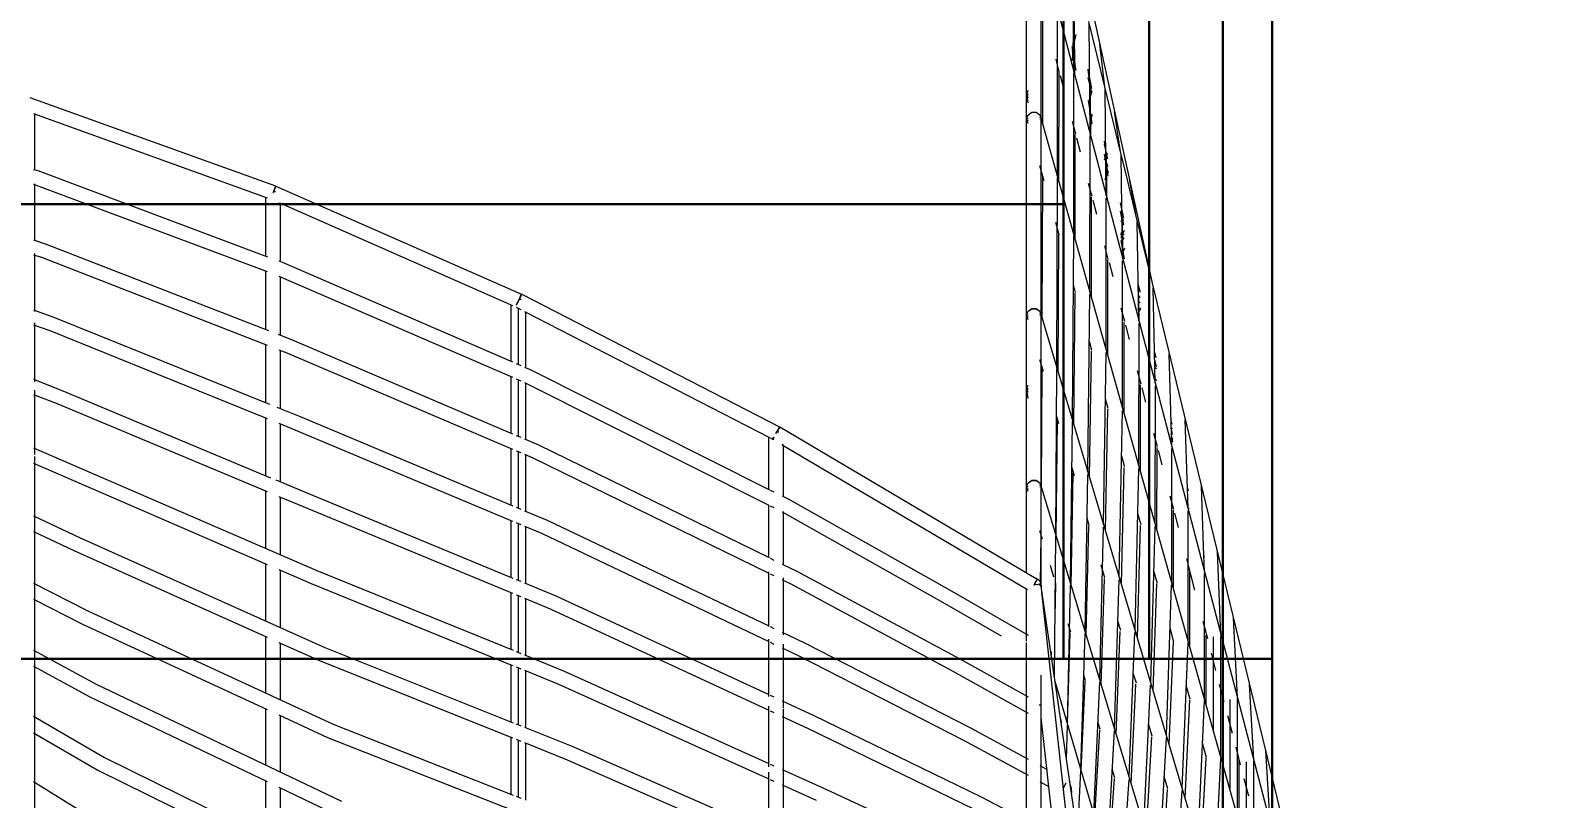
# Model space of a CAD drawing. Header units: millimetres. Extents: x 886808 to 1650903, y -1008069 to 230892.
# Drawn here: x 1046493 to 1049615, y -400067 to -398503 of the extents above; entities that cross this region are included whole.
import ezdxf

# ---------------------------------------------------------------- set-up
doc = ezdxf.new("R2010")
doc.units = ezdxf.units.MM
doc.linetypes.add('CENTER', pattern=[2, 1.25, -0.25, 0.25, -0.25])
doc.layers.get('0').update_dxf_attribs({"lineweight": 0})
for name, color, linetype, lineweight in [('8l NET TO', 8, 'Continuous', 9), ('A-Wall', 113, 'Continuous', 30), ('A_Dim', 8, 'Continuous', 5)]:
    doc.layers.add(name, color=color, linetype=linetype, lineweight=lineweight)
doc.styles.add('TIÊU ĐỀ', font='arial.ttf', dxfattribs={"height": 230})
doc.dimstyles.new('1-100', dxfattribs={"dimtxt": 230, "dimasz": 150, "dimexe": 150, "dimexo": 300, "dimgap": 90, "dimtad": 1, "dimdec": 0, "dimrnd": 5, "dimzin": 0, "dimtxsty": 'TIÊU ĐỀ', "dimblk": 'ARCHTICK', "dimcen": 100, "dimdle": 120, "dimclrd": 256, "dimclre": 256, "dimclrt": 2, "dimadec": 0, "dimazin": 0, "dimtfac": 1, "dimtdec": 0, "dimtix": 1, "dimtmove": 1, "dimatfit": 3, "dimldrblk": 'OPEN30', "dimfxl": 900, "dimtolj": 1, "dimtzin": 0, "dimlwd": 13, "dimlwe": 13, "dimarcsym": 1})

# ---------------------------------------------------------------- blocks, each defined once
blk = doc.blocks.new('A$C41046D4A')
at = {"transparency": 33554636}
for p, q in [((7850, 6549.8), (7850, 6849.8)), ((7878.8, 6853.3), (8346.3, 5066)), ((8105.6, 6168), (7957.6, 6843.6)), ((7946.1, 6596.2), (7944.8, 6829.1)), ((7880, 6499.8), (7880, 6736.1)), ((7883, 6488.6), (7883, 6722.3)), ((7913, 6382.1), (7913, 6720.5)), ((7947.5, 6722.2), (7943.1, 6618.1)), ((7948.2, 6588), (7947.3, 6695.6)), ((8009.4, 6564.8), (7977.1, 6697.9)), ((7979.2, 6469.6), (7977.3, 6694.4)), ((7950.5, 6671.2), (7943.3, 6641.9)), ((8009.4, 6564.7), (7999.5, 6651.5)), ((7916.7, 6595.6), (7910.1, 6620.9)), ((7951.1, 6598.8), (7943, 6647.1)), ((7943.3, 6641.9), (7943, 6637.4)), ((7916, 6371.2), (7916.1, 6594.8)), ((7916.1, 6594.8), (7916.1, 6594.9)), ((7946, 6264.8), (7946.1, 6593)), ((7975.3, 6600.4), (7975.3, 6600.5)), ((7982.9, 6561.3), (7975.3, 6600.4)), ((7979.9, 6560.9), (7975.4, 6600.4)), ((7850, 6549.8), (7852.9, 6558)), ((7850, 6549.8), (7852.9, 6557.3)), ((7926.5, 6558.5), (7919, 6587.1)), ((7983, 6552.8), (7975.5, 6583.7)), ((7981, 6462.7), (7979.9, 6560.9)), ((8041.6, 6432.2), (8009.4, 6564.7)), ((8012.4, 6342.7), (8009.9, 6559.7)), ((5819.8, 6543.2), (6319.8, 6363.2)), ((7852.9, 6549.8), (7850, 6549.8)), ((7850, 6499.8), (7850, 6549.8)), ((7852.9, 6542.2), (7850, 6549.8)), ((7852.9, 6541.6), (7850, 6549.8)), ((7852.9, 6548.2), (7850.9, 6547.9)), ((7851, 6547), (7850.9, 6547.9)), ((7852.9, 6532.4), (7851, 6547)), ((7982.9, 6556.1), (7975.9, 6533)), ((7983.7, 6490.4), (7975.9, 6537.1)), ((5827.1, 6510.2), (6302.9, 6339)), ((5830, 6395.8), (5830, 6509.2)), ((7850, 6499.8), (7852.9, 6508.1)), ((7850, 6499.8), (7852.9, 6508)), ((7850, 6099.8), (7850, 6499.8)), ((7851.3, 6495.9), (7850, 6499.8)), ((7852.9, 6499.8), (7850, 6499.8)), ((7852.9, 6496.4), (7851.3, 6495.9)), ((7852.9, 6490.2), (7851.3, 6495.9)), ((7851.3, 6495.9), (7851.3, 6495.9)), ((7852.9, 6508.1), (7860.4, 6513.2)), ((7852.9, 6508), (7860.4, 6513)), ((7855.8, 6509.9), (7855.8, 6510.1)), ((7860.4, 6513.2), (7869.6, 6513.2)), ((7860.4, 6513), (7869.6, 6513)), ((7869.6, 6513.2), (7877.1, 6508.1)), ((7869.6, 6513), (7877.1, 6508)), ((7877.1, 6508.1), (7878.7, 6503.6)), ((7877.1, 6508), (7878.7, 6503.6)), ((7877.1, 6503.2), (7878.7, 6503.6)), ((7877.1, 6499.8), (7877.5, 6499.8)), ((8417, 4592.6), (7878.7, 6503.6)), ((7879.1, 6502.4), (7880, 6499.8)), ((7880, 6499.8), (7879.8, 6499.8)), ((7880, 6499.8), (7879.9, 6499.5)), ((7880, 6499.1), (7880, 6499.8)), ((7880, 6393.9), (7880, 6497.7)), ((7950, 6468.5), (7943.2, 6494.4)), ((7981.6, 6502.5), (7979.2, 6469.5)), ((7983.5, 6508.5), (7981.6, 6502.5)), ((8041.6, 6432.2), (8029.4, 6514.6)), ((7949.2, 6467.4), (7949.2, 6467.5)), ((7949.2, 6253.7), (7949.2, 6467.4)), ((7979.1, 6147.3), (7979.2, 6465.5)), ((7959.6, 6431.7), (7952.1, 6460.4)), ((8012.5, 6426.2), (8008.4, 6454.1)), ((8015.6, 6418.2), (8008.4, 6447.8)), ((8052, 6389.4), (8041.6, 6432.2)), ((7885.8, 6373.4), (7877.1, 6404.1)), ((8016.1, 6382.8), (8008.7, 6427.5)), ((8016.1, 6388.7), (8008.7, 6427.1)), ((8008.8, 6416.1), (8012.6, 6426.6)), ((8013.8, 6337.3), (8012.5, 6426.2)), ((8012.5, 6408.9), (8015.8, 6406.5)), ((8015.9, 6402.2), (8012.5, 6408.9)), ((8015.5, 6428.7), (8012.6, 6426.6)), ((8045.6, 6215.7), (8042.5, 6425)), ((5827.1, 6396.6), (5836.1, 6394.1)), ((5836.1, 6394.1), (6303.7, 6218.9)), ((7880, 6099.8), (7880, 6393.9)), ((7882, 6092.8), (7883, 6381.4)), ((7883, 6381.4), (7883, 6381.4)), ((7911.6, 5993.3), (7913, 6379.2)), ((8016, 6393.6), (8009.3, 6374.9)), ((8073.3, 6301.5), (8052, 6389.4)), ((8073.3, 6301.5), (8059.4, 6377.6)), ((5827.1, 6366.9), (5827.3, 6366.8)), ((5827.3, 6366.8), (6302.9, 6188.6)), ((5830, 6365.8), (5830, 6367)), ((5830, 6252), (5830, 6365.8)), ((6300, 6220.3), (6300, 6340)), ((6315, 6349.8), (6314.5, 6348.6)), ((6315, 6349.8), (6314.6, 6348.6)), ((6319.8, 6363.2), (6315, 6349.8)), ((6320.7, 6362.8), (6315, 6349.8)), ((6317, 6351.9), (6319.6, 6351.9)), ((6319.6, 6351.9), (6320.2, 6351.8)), ((6319.8, 6363.2), (6320.3, 6363)), ((6320.3, 6363), (6320.7, 6362.8)), ((6320.7, 6362.8), (6821.1, 6142.7)), ((7983.3, 6341.3), (7976.3, 6367.8)), ((7982.3, 6135.8), (7982.4, 6340)), ((7982.4, 6340), (7982.4, 6340)), ((6327.1, 6328.8), (6330, 6327.6)), ((6330, 6209), (6330, 6327.6)), ((6330, 6327.6), (6802.9, 6119.5)), ((7992.8, 6304.8), (7985.3, 6333.5)), ((8012.3, 6029.5), (8012.4, 6338)), ((8016.9, 6329.3), (8016.7, 6326.3)), ((8048.1, 6297.5), (8041.2, 6328.8)), ((8045.1, 6291.5), (8041.5, 6311.5)), ((8041.5, 6311.5), (8041.5, 6311.5)), ((8044.4, 6299.7), (8041.5, 6311.5)), ((7916.7, 6263.7), (7909.8, 6288.3)), ((8046.7, 6293.4), (8041.8, 6289.8)), ((8048.3, 6283.3), (8044.4, 6299.7)), ((8046.6, 6211.9), (8045.1, 6291.5)), ((8048.1, 6293.4), (8046.7, 6293.4)), ((8102.3, 6181.7), (8073.3, 6301.5)), ((8078.9, 6088.5), (8075.1, 6290.3)), ((5827.1, 6252.9), (5853.1, 6244.7)), ((5853.1, 6244.7), (6306, 6068.4)), ((7914, 5985.2), (7916, 6263)), ((7916, 6263), (7916, 6263.1)), ((7943.3, 5887), (7946, 6260.7)), ((8042.1, 6268.1), (8046.7, 6264.8)), ((8048.9, 6254.3), (8042.2, 6265.4)), ((8048.5, 6272.3), (8042.3, 6257.2)), ((8049.6, 6214.2), (8042.4, 6251.9)), ((8046.7, 6264.8), (8048.7, 6264.8)), ((5827.1, 6222.8), (5843.6, 6217.6)), ((5830, 6221.9), (5830, 6225.2)), ((5830, 6109.5), (5830, 6221.9)), ((5843.6, 6217.6), (6302.9, 6038.8)), ((8016.5, 6214.1), (8009.5, 6240.8)), ((8045.4, 6226.8), (8043.8, 6222.7)), ((8049.2, 6235.9), (8045.4, 6226.8)), ((8102.3, 6181.6), (8089.5, 6240.7)), ((6300, 6070.7), (6300, 6189.7)), ((6300, 6189.7), (6300, 6189.7)), ((6327.1, 6210.1), (6337, 6206.4)), ((6337, 6206.4), (6802.9, 6004.5)), ((8015.6, 6017.8), (8015.7, 6212.5)), ((8015.7, 6212.5), (8015.7, 6212.6)), ((8026.1, 6177.7), (8018.6, 6206.4)), ((8045.5, 5911.5), (8045.7, 6210.6)), ((6327.1, 6179.5), (6802.9, 5973.4)), ((6330, 6059), (6330, 6178.3)), ((7949.9, 6145.7), (7945.3, 6162.1)), ((8081.1, 6148.2), (8077.5, 6163)), ((8077.8, 6156.8), (8077.6, 6157.6)), ((8079.4, 6086.6), (8077.8, 6156.8)), ((8081.1, 6146.6), (8077.9, 6161.5)), ((8105.6, 6168), (8102.3, 6181.6)), ((8105.7, 6167.9), (8105.6, 6168)), ((8336.6, 5215.6), (8105.7, 6167.9)), ((8112.2, 5961.1), (8107.8, 6155.6)), ((6800, 6005.8), (6800, 6120.8)), ((6815, 6129.8), (6810.4, 6119.2)), ((6811, 6121.9), (6810.4, 6120.8)), ((6815, 6129.8), (6811, 6121.9)), ((6820.7, 6142.8), (6815, 6129.8)), ((6821.5, 6142.5), (6815, 6129.8)), ((6816.7, 6132.1), (6819.6, 6132.1)), ((6819.6, 6132.1), (6820.4, 6132)), ((6821.1, 6142.7), (6821.5, 6142.5)), ((6821.5, 6142.5), (7346.5, 5872.5)), ((7946.2, 5877.4), (7949.1, 6144.7)), ((7949.1, 6144.7), (7949.1, 6144.8)), ((7975.1, 5780.3), (7979.1, 6142.3)), ((8078, 6140.4), (8077.9, 6140.2)), ((8081.4, 6135.8), (8078, 6140.4)), ((8078.2, 6126.1), (8081.1, 6126.1)), ((5827.1, 6110.5), (5870.1, 6095.3)), ((5830, 6107.2), (5830, 6109.5)), ((5870.1, 6095.3), (6308.1, 5918.3)), ((6810.4, 6116.1), (6819.6, 6111.3)), ((6815, 5999.3), (6815, 6113.7)), ((6815, 5999.3), (6815, 6113.7)), ((6827.1, 6107.5), (7326, 5850.9)), ((6830, 5992.8), (6830, 6106)), ((7850, 6099.8), (7852.9, 6108.1)), ((7850, 6099.8), (7852.9, 6108)), ((7852.9, 6099.8), (7850, 6099.8)), ((7851.4, 6095.7), (7850, 6099.8)), ((7850, 5949.8), (7850, 6099.8)), ((7852.9, 6090.5), (7851.3, 6095.7)), ((7851.4, 6095.7), (7851.3, 6095.7)), ((7852.9, 6096.2), (7851.4, 6095.7)), ((7852.9, 6108.1), (7860.4, 6113.2)), ((7852.9, 6108), (7860.4, 6113)), ((7860.4, 6113.2), (7869.6, 6113.2)), ((7860.4, 6113), (7869.6, 6113)), ((7869.6, 6113.2), (7877.1, 6108.1)), ((7869.6, 6113), (7877.1, 6108)), ((7877.1, 6108.1), (7877.1, 6108)), ((7877.1, 6108), (7878.6, 6103.8)), ((7877.1, 6103.4), (7878.7, 6103.8)), ((7877.1, 6099.8), (7877.4, 6099.8)), ((8336.6, 4567.8), (7878.7, 6103.8)), ((7879.2, 6102), (7880, 6099.8)), ((7880, 6099.8), (7879.9, 6099.8)), ((7880, 6099.8), (7879.9, 6099.6)), ((7880, 6099.4), (7880, 6099.8)), ((7880, 5999.5), (7880, 6098)), ((8049.9, 6086.7), (8042.8, 6113.7)), ((8082, 6109.5), (8078.4, 6114.4)), ((8081.9, 6113.9), (8078.5, 6106.8)), ((5827.1, 6080), (5860, 6068.3)), ((5830, 6078.9), (5830, 6084.4)), ((5830, 5968.3), (5830, 6078.9)), ((5860, 6068.3), (6302.9, 5889.4)), ((6325.2, 6060.9), (6353.8, 6049.7)), ((8048.9, 5899.6), (8049, 6085.1)), ((8049, 6085.1), (8049, 6085.2)), ((8059.4, 6050.3), (8051.9, 6079.1)), ((8078.8, 5793.3), (8079, 6083.2)), ((6300, 5921.6), (6300, 6039.9)), ((6300, 6039.9), (6300, 6039.9)), ((6327.1, 6029.3), (6343, 6023.1)), ((6330, 6028.2), (6330, 6028.3)), ((6330, 5909.5), (6330, 6028.2)), ((6353.8, 6049.7), (6802.9, 5858.2)), ((7983.2, 6027.7), (7978, 6045.9)), ((7978.4, 5769.3), (7982.3, 6026.4)), ((7982.3, 6026.4), (7982.3, 6026.5)), ((8113.9, 6013), (8110.7, 6025.9)), ((6343, 6023.1), (6802.9, 5826.9)), ((6810.4, 6001.3), (6819.6, 5997.3)), ((7884.4, 5984.8), (7877.1, 6009.1)), ((7880, 5749.8), (7880, 5999.5)), ((8007, 5673.5), (8012.3, 6024)), ((8114.4, 5994.8), (8111.1, 6009.8)), ((8145.6, 5833.5), (8140.5, 6021)), ((5827.1, 5969.4), (5887.1, 5945.9)), ((5830, 5963.8), (5830, 5968.3)), ((6800, 5859.4), (6800, 5974.7)), ((6810.4, 5970.1), (6819.6, 5966.1)), ((6815, 5853), (6815, 5968.2)), ((6815, 5853), (6815, 5968.2)), ((6827.1, 5994), (6838.6, 5989.1)), ((6838.6, 5989.1), (7326.6, 5744.3)), ((7880.2, 5748.8), (7881.6, 5992.4)), ((7881.6, 5992.4), (7881.6, 5992.4)), ((7909.6, 5651.7), (7911.6, 5990.4)), ((8083.2, 5959.3), (8076.1, 5986.4)), ((8114.5, 5990.4), (8111.5, 5993.9)), ((8115.1, 5966.8), (8112, 5970.4)), ((5827.1, 5938.4), (5876.3, 5919.1)), ((5830, 5937.3), (5830, 5946.8)), ((5830, 5828.3), (5830, 5937.3)), ((5887.1, 5945.9), (6310.1, 5768.7)), ((6827.1, 5962.8), (7325, 5713.1)), ((6830, 5846.6), (6830, 5961.5)), ((7850, 5949.8), (7852.9, 5957.3)), ((7850, 5949.8), (7852.9, 5957)), ((7852.9, 5949.8), (7850, 5949.8)), ((7850, 5749.8), (7850, 5949.8)), ((7850.9, 5947.5), (7850, 5949.8)), ((7852.9, 5948.4), (7850.8, 5948.2)), ((7852.9, 5930.3), (7850.8, 5948.2)), ((7852.9, 5942.5), (7850.9, 5947.3)), ((7852.9, 5942.2), (7850.9, 5947.3)), ((8082.2, 5781.3), (8082.3, 5957.7)), ((8082.3, 5957.7), (8082.3, 5957.8)), ((8092.7, 5922.8), (8085.2, 5951.6)), ((8112.2, 5674.9), (8112.3, 5955.8)), ((5876.3, 5919.1), (6302.9, 5740.5)), ((6322.7, 5912.4), (6370.5, 5893.1)), ((8010.7, 5660.9), (8015.5, 5908)), ((8016.4, 5909.5), (8010.8, 5929.4)), ((8015.5, 5908), (8015.5, 5908.1)), ((8038.9, 5566.4), (8045.5, 5905.6)), ((6300, 5773), (6300, 5890.6)), ((6327.1, 5879.6), (6359.6, 5866.5)), ((6330, 5878.4), (6330, 5878.5)), ((6330, 5760.4), (6330, 5878.4)), ((6370.5, 5893.1), (6803.2, 5711.4)), ((7346.5, 5872.5), (7340, 5859.8)), ((7347.3, 5872.1), (7341.4, 5862.2)), ((7346.5, 5872.5), (7346.9, 5872.3)), ((7346.9, 5872.3), (7347.3, 5872.1)), ((7347.3, 5872.1), (7869.6, 5563.7)), ((7910.5, 5648.9), (7913.3, 5885)), ((7916, 5878.7), (7911.1, 5895.4)), ((7913.3, 5885), (7913.3, 5885.1)), ((7939.4, 5553.7), (7943.3, 5883)), ((8146.7, 5877.5), (8144.1, 5888.4)), ((8147.4, 5856.9), (8144.5, 5871.7)), ((8144.7, 5870.7), (8144.6, 5870.9)), ((8147, 5868.4), (8144.7, 5870.7)), ((8179, 5705.8), (8173.3, 5886.3)), ((6359.6, 5866.5), (6802.9, 5680.3)), ((6810.4, 5855), (6819.6, 5851)), ((6827.1, 5847.8), (6856, 5835.5)), ((7325, 5745.1), (7325, 5851.4)), ((7325, 5851.4), (7326, 5851)), ((7327.9, 5850), (7332.7, 5847.5)), ((7327.9, 5850), (7332.7, 5847.5)), ((7332.7, 5847.5), (7335.4, 5851.9)), ((7332.7, 5847.5), (7333.1, 5847.3)), ((7333.1, 5847.3), (7333.5, 5847.1)), ((7335.4, 5850.8), (7333.5, 5847.1)), ((7335.4, 5846), (7333.5, 5847.1)), ((7333.5, 5847.1), (7335.4, 5845.9)), ((7339.4, 5858.8), (7340, 5859.8)), ((7340, 5859.8), (7339.5, 5858.8)), ((7340, 5859.8), (7341.4, 5862.2)), ((7341.4, 5862.2), (7341.6, 5862.2)), ((7341.6, 5862.2), (7344.6, 5862.2)), ((7344.6, 5862.2), (7345.5, 5862.1)), ((8116.5, 5831.8), (8109.4, 5858.9)), ((8147.9, 5842), (8145, 5855.1)), ((8147.7, 5847), (8145.1, 5849.5)), ((5827.1, 5829.6), (5904, 5796.4)), ((5830, 5816.2), (5830, 5828.3)), ((5830, 5796.8), (5830, 5812.1)), ((6800, 5712.7), (6800, 5828.4)), ((6810.4, 5823.7), (6819.6, 5819.8)), ((6815, 5706.4), (6815, 5822)), ((6815, 5706.4), (6815, 5822)), ((6827.1, 5816.6), (6844, 5809.4)), ((6830, 5700.1), (6830, 5815.6)), ((6844, 5809.4), (7325, 5574.2)), ((6856, 5835.5), (7325.5, 5605.9)), ((7355, 5834.3), (7352.1, 5836.1)), ((7352.1, 5836), (7851.8, 5541)), ((7355, 5730), (7355, 5834.3)), ((8049.5, 5792), (8043.7, 5812.8)), ((8115.6, 5662.8), (8115.7, 5830.2)), ((8115.7, 5830.2), (8115.7, 5830.3)), ((8126.1, 5795.2), (8118.6, 5823.9)), ((8145.6, 5556.4), (8145.7, 5828.4)), ((8148.4, 5825.5), (8147.4, 5826.5)), ((5827.1, 5798.1), (5892.7, 5769.8)), ((5830, 3186.7), (5830, 5796.8)), ((5904, 5796.4), (6404, 5579.8)), ((7940.9, 5548.7), (7945.1, 5777.7)), ((7947.7, 5772.4), (7942.2, 5790.9)), ((7945.1, 5777.7), (7945.1, 5777.8)), ((8043.1, 5552.3), (8048.8, 5789.7)), ((8048.8, 5789.7), (8048.8, 5789.8)), ((8049.7, 5791.3), (8049.5, 5792)), ((8070.9, 5459.2), (8078.8, 5787.4)), ((5892.7, 5769.8), (6302.9, 5592.1)), ((6320.4, 5764.5), (6387.3, 5736.5)), ((7850, 5749.8), (7852.9, 5758.1)), ((7850, 5575.2), (7850, 5749.8)), ((7851.4, 5745.6), (7850, 5749.8)), ((7852.9, 5749.8), (7850, 5749.8)), ((7852.9, 5740.6), (7851.3, 5745.6)), ((7851.4, 5745.6), (7851.3, 5745.6)), ((7852.9, 5746.1), (7851.4, 5745.6)), ((7852.9, 5758.2), (7860.4, 5763.4)), ((7852.9, 5758.1), (7860.4, 5763.2)), ((7852.9, 5758.1), (7852.9, 5758.2)), ((7860.4, 5763.4), (7869.6, 5763.4)), ((7860.4, 5763.2), (7869.6, 5763.2)), ((7869.6, 5763.4), (7877.1, 5758.2)), ((7869.6, 5763.2), (7877.1, 5758.1)), ((7877.1, 5758.2), (7877.1, 5758.1)), ((7877.1, 5758.1), (7878.6, 5753.9)), ((7877.1, 5753.5), (7878.7, 5753.9)), ((7877.1, 5749.8), (7877.4, 5749.8)), ((8387.5, 4075.9), (7878.7, 5753.9)), ((7879.2, 5752), (7880, 5749.8)), ((7880, 5749.8), (7879.9, 5749.8)), ((7880, 5749.5), (7880, 5749.8)), ((7880, 5749.8), (7880, 5749.6)), ((7880, 5651.1), (7880, 5748.2)), ((7969.2, 5455.4), (7975.1, 5775.5)), ((8179.6, 5741.8), (8177.6, 5750.4)), ((8177.7, 5747.5), (8178.8, 5744)), ((8178.8, 5744), (8177.7, 5747.2)), ((8211.2, 5610.3), (8206, 5751.7)), ((6300, 5624.9), (6300, 5741.7)), ((6327.1, 5730.3), (6376.3, 5709.8)), ((6330, 5611.9), (6330, 5729.2)), ((6387.3, 5736.5), (6803.5, 5564.4)), ((7327.9, 5743.6), (7335.4, 5739.9)), ((7352.1, 5731.5), (7364.3, 5725.4)), ((7364.3, 5725.4), (7692.8, 5540.2)), ((8149.9, 5704.2), (8142.8, 5731.3)), ((8178.9, 5725.9), (8178.3, 5726.4)), ((5827.1, 5691), (5921, 5647)), ((6376.3, 5709.8), (6802.9, 5533.4)), ((6810.4, 5708.4), (6819.6, 5704.5)), ((6827.1, 5701.3), (6873.4, 5681.9)), ((7325, 5606.2), (7325, 5713.3)), ((7327.9, 5711.6), (7335.4, 5707.9)), ((7352.1, 5699.4), (7678.4, 5515.5)), ((7355, 5697.8), (7355, 5700.2)), ((7355, 5591.5), (7355, 5697.8)), ((7977.7, 5671.7), (7973.4, 5686.2)), ((8083.1, 5673), (8076.6, 5696.1)), ((8149, 5544.1), (8149.1, 5702.8)), ((8149.1, 5702.8), (8149.1, 5702.9)), ((8159.5, 5667.4), (8152, 5696.2)), ((8181, 5705), (8179, 5706.7)), ((8179, 5437.8), (8179.1, 5701.1)), ((5827.1, 5659), (5909.1, 5620.6)), ((6800, 5681.5), (6800, 5681.6)), ((6800, 5565.9), (6800, 5681.5)), ((6810.4, 5677.2), (6819.6, 5673.3)), ((6815, 5675.2), (6815, 5675.4)), ((6815, 5559.7), (6815, 5675.4)), ((6815, 5559.7), (6815, 5675.2)), ((6815, 5559.7), (6815, 5675.2)), ((6827.1, 5670.1), (6861.6, 5655.7)), ((6830, 5668.9), (6830, 5669.1)), ((6830, 5553.5), (6830, 5668.9)), ((6861.6, 5655.7), (7325, 5435)), ((6873.4, 5681.9), (7325, 5466.9)), ((7882.3, 5643.4), (7877.1, 5660.6)), ((7971.3, 5448.2), (7976.9, 5670.4)), ((7976.9, 5670.4), (7976.9, 5670.5)), ((7999.1, 5356.9), (8006.9, 5668.2)), ((8075.6, 5443.5), (8082.2, 5671.4)), ((8082.2, 5671.4), (8082.2, 5671.5)), ((8102.9, 5351.8), (8112.1, 5669.1)), ((5909.1, 5620.6), (6302.9, 5444.2)), ((5921, 5647), (6420.7, 5423.2)), ((7878.6, 5551.8), (7879.6, 5650.8)), ((7879.6, 5650.8), (7879.6, 5650.8)), ((7880, 5549.8), (7880, 5651.1)), ((7906.7, 5363.1), (7909.6, 5649.1)), ((6300, 5477.2), (6300, 5593.3)), ((7327.9, 5604.8), (7335.4, 5601.1)), ((7352.1, 5592.9), (7381.7, 5578.5)), ((7355, 5590.3), (7355, 5591.5)), ((7905.8, 5565.9), (7898.5, 5590)), ((8009.7, 5564.5), (8001.9, 5590.7)), ((8193, 5539.5), (8176.2, 5603.5)), ((8212.6, 5606), (8211.2, 5611.8)), ((8211.2, 5610.3), (8211.6, 5609.3)), ((8211.2, 5610.1), (8211.2, 5610.3)), ((8211.6, 5609.3), (8211.2, 5610.1)), ((8212.4, 5577.9), (8211.2, 5610.1)), ((8245.9, 5450), (8238.8, 5617)), ((6327.1, 5581.6), (6392.9, 5553.1)), ((6330, 5463.8), (6330, 5580.3)), ((6404, 5579.8), (6803.8, 5417.2)), ((6810.4, 5561.6), (6819.6, 5557.7)), ((7325, 5465.7), (7325, 5576.9)), ((7327.9, 5572.8), (7335.4, 5569.2)), ((7352.1, 5561), (7368.3, 5553.1)), ((7355, 5559.6), (7355, 5564.5)), ((7355, 5452.6), (7355, 5559.6)), ((7381.7, 5578.5), (7714.3, 5399.7)), ((7866.2, 5551.8), (7872.1, 5561.9)), ((7869.6, 5563.7), (7869.6, 5563.7)), ((7870, 5563.4), (7869.6, 5563.7)), ((7870, 5563.4), (7872.3, 5562.1)), ((7872.1, 5561.9), (7872.3, 5562.1)), ((7877.1, 5558.3), (7872.1, 5561.9)), ((7878.7, 5553.8), (7877.1, 5558.3)), ((8001.9, 5347.6), (8008.8, 5563)), ((8008.8, 5563), (8008.8, 5563.1)), ((8029, 5258.1), (8038.8, 5560.8)), ((8116.2, 5555.3), (8109.5, 5579.2)), ((8182.5, 5575.4), (8182.5, 5575.5)), ((8182.5, 5425.4), (8182.5, 5575.4)), ((8212.4, 5319), (8212.5, 5573.7)), ((5827.1, 5553.8), (5938, 5497.6)), ((6392.9, 5553.1), (6802.9, 5386.4)), ((6800, 5534.6), (6800, 5534.8)), ((6800, 5418.7), (6800, 5534.6)), ((6810.4, 5530.3), (6819.6, 5526.5)), ((6815, 5528.4), (6815, 5528.6)), ((6815, 5412.6), (6815, 5528.6)), ((6815, 5412.6), (6815, 5528.4)), ((6815, 5412.6), (6815, 5528.4)), ((6827.1, 5554.6), (6890.9, 5528.3)), ((6890.9, 5528.3), (7325, 5327.1)), ((7368.3, 5553.1), (7700, 5374.8)), ((7692.8, 5540.2), (7852.9, 5448.1)), ((7850, 5449.8), (7850, 5542.1)), ((7864.8, 5550.8), (7865.5, 5550.9)), ((7865, 5549.8), (7865.2, 5550.1)), ((7865, 5549.8), (7865.3, 5549.8)), ((7865.5, 5550.9), (7865.7, 5550.9)), ((7865.7, 5550.9), (7866.2, 5551.8)), ((7865.7, 5550.9), (7867.5, 5551.1)), ((7866.2, 5551.8), (7869.6, 5551.8)), ((7869.6, 5551.8), (7872.7, 5551.5)), ((7871.6, 5550.7), (7871.8, 5550.8)), ((7871.8, 5551.4), (7874.2, 5551.6)), ((7873.9, 5551.1), (7871.8, 5550.8)), ((7874.2, 5551.6), (7877.7, 5551.6)), ((7875.4, 5551.2), (7877.1, 5551)), ((7876.6, 5551.5), (7878.6, 5551.8)), ((7877.1, 5551), (7877.8, 5550.7)), ((7877.1, 5549.8), (7877.8, 5549.8)), ((7879.1, 5551.8), (7878.6, 5551.8)), ((7879.3, 5551.6), (7878.7, 5553.8)), ((7879.1, 5551.6), (7879.1, 5551.8)), ((7879.1, 5551.6), (7879.3, 5551.6)), ((8479.1, 1451.8), (7879.1, 5551.6)), ((7880, 5549.8), (7879.3, 5551.6)), ((7879.5, 5549.8), (7879.3, 5551.6)), ((7879.5, 5550), (7880, 5549.8)), ((7880, 5549.8), (7879.5, 5549.8)), ((7879.6, 5549.6), (7879.5, 5549.8)), ((7880, 5549.8), (7879.6, 5549.6)), ((7879.9, 5546.3), (7879.6, 5549.6)), ((7879.7, 5548.7), (7880, 5549.8)), ((7880, 5549.8), (7880, 5545.8)), ((8329.2, 1453), (7881.1, 5535.3)), ((7908, 5485.1), (7909.3, 5551.9)), ((7909.9, 5552.5), (7908.7, 5556.5)), ((7909.3, 5551.9), (7909.3, 5551.9)), ((7933.5, 5267.3), (7939.3, 5550.1)), ((8108.1, 5334.5), (8115.6, 5553.1)), ((8115.6, 5553.1), (8115.6, 5553.2)), ((8116.4, 5554.6), (8116.2, 5555.3)), ((8135, 5244.2), (8145.5, 5550.8)), ((5827.1, 5521.2), (5925.4, 5471.4)), ((5938, 5497.6), (6437.4, 5266.5)), ((6827.1, 5523.4), (6879.2, 5501.9)), ((6830, 5522.2), (6830, 5522.5)), ((6830, 5406.5), (6830, 5522.2)), ((6879.2, 5501.9), (7325, 5295.3)), ((7678.4, 5515.5), (7798, 5446.7)), ((5925.4, 5471.4), (6302.9, 5296.8)), ((7327.9, 5465.5), (7335.4, 5461.9)), ((7939.8, 5453.9), (7934.7, 5470.9)), ((8041.7, 5457.3), (8036, 5476.2)), ((8218.9, 5440.3), (8209.7, 5475.6)), ((8245.6, 5469.9), (8244.9, 5472.6)), ((8279.4, 5321.9), (8271.6, 5482.4)), ((6300, 5330.1), (6300, 5445.5)), ((6327.1, 5433.3), (6409.5, 5396.4)), ((7325, 5323.4), (7325, 5440)), ((7327.9, 5433.6), (7335.4, 5430)), ((7352.1, 5453.9), (7399, 5431.6)), ((7355, 5448.5), (7355, 5452.6)), ((7850, 5435.7), (7850, 5449.8)), ((7850, 5323.7), (7850, 5432.8)), ((7933.2, 5268), (7939.1, 5452.9)), ((7939.1, 5452.9), (7939.1, 5453)), ((7960.3, 5175.9), (7969.1, 5451.1)), ((8032.5, 5246.7), (8040.8, 5455.7)), ((8040.8, 5455.7), (8040.8, 5455.8)), ((8059, 5159.3), (8070.7, 5453.5)), ((8140.6, 5225.3), (8149, 5434.8)), ((8149.6, 5436.8), (8142.4, 5462.2)), ((8149, 5434.8), (8149, 5434.8)), ((8149.8, 5436.1), (8149.6, 5436.8)), ((8167.1, 5136.5), (8178.9, 5432.6)), ((8215.9, 5306.5), (8216, 5448)), ((8216, 5448), (8216, 5448.1)), ((8230.9, 5253.3), (8231, 5444.4)), ((8245.9, 5200.2), (8246, 5446.4)), ((5827.1, 5417.8), (5954.9, 5348.1)), ((6330, 5316.2), (6330, 5432)), ((6420.7, 5423.2), (6804.1, 5269.8)), ((6810.4, 5414.5), (6819.6, 5410.8)), ((6827.1, 5407.7), (6908.3, 5374.7)), ((7352.1, 5422.1), (7385.9, 5406)), ((7355, 5420.7), (7355, 5429.9)), ((7355, 5313.2), (7355, 5420.7)), ((7385.9, 5406), (7721.6, 5234.1)), ((7399, 5431.6), (7735.9, 5259.2)), ((7900.1, 5413.1), (7898.9, 5416.6)), ((7899.6, 5411.8), (7900.1, 5413.1)), ((7900.1, 5413.1), (7900.2, 5407.7)), ((8235.7, 5376.1), (8226.5, 5411.5)), ((5827.1, 5384.7), (5941.8, 5322.1)), ((6409.5, 5396.4), (6802.9, 5239)), ((6800, 5387.5), (6800, 5387.7)), ((6800, 5271.4), (6800, 5387.5)), ((6810.4, 5383.3), (6819.6, 5379.5)), ((6815, 5381.4), (6815, 5381.6)), ((6815, 5265.4), (6815, 5381.6)), ((6815, 5265.4), (6815, 5381.4)), ((6815, 5265.4), (6815, 5381.4)), ((6827.1, 5376.5), (6896.7, 5348.2)), ((6830, 5375.3), (6830, 5375.6)), ((6830, 5259.4), (6830, 5375.3)), ((6908.3, 5374.7), (7325, 5186.9)), ((7700, 5374.8), (7852.9, 5289.2)), ((7714.3, 5399.7), (7852.9, 5322.1)), ((8073.7, 5350), (8067.4, 5370.9)), ((5954.9, 5348.1), (6454.1, 5109.9)), ((6896.7, 5348.2), (7325, 5155.1)), ((7880, 5281), (7880, 5366.7)), ((8363.5, 3803), (7908.1, 5353.5)), ((7961.1, 5173.2), (7969, 5354)), ((7969.7, 5355.3), (7966.4, 5366.3)), ((7969, 5354), (7969, 5354)), ((7987.2, 5084.3), (7998.9, 5352.1)), ((8063.1, 5145.7), (8072.8, 5348.4)), ((8072.8, 5348.4), (8072.8, 5348.5)), ((8089, 5060.2), (8102.7, 5346.2)), ((8183.2, 5317.7), (8175.4, 5345.2)), ((8252.4, 5312.3), (8243.2, 5347.7)), ((8312.9, 5193.7), (8304.4, 5347.7)), ((5941.8, 5322.1), (6302.9, 5149.8)), ((7327.9, 5325.8), (7335.4, 5322.3)), ((7352.1, 5314.5), (7416.4, 5284.7)), ((7355, 5299.6), (7355, 5313.2)), ((7850, 1758), (7850, 5323.7)), ((8173.2, 5116), (8182.4, 5316.4)), ((8182.4, 5316.4), (8182.4, 5316.5)), ((8199.2, 5028.8), (8212.3, 5314.4)), ((8249.4, 5187.6), (8249.5, 5320.6)), ((8249.5, 5320.6), (8249.5, 5320.7)), ((8264.4, 5134.4), (8264.5, 5317)), ((8279.4, 5081.2), (8279.5, 5319.1)), ((5827.1, 5283.1), (5971.9, 5198.7)), ((6300, 5183.4), (6300, 5298.1)), ((6327.1, 5285.5), (6426.1, 5239.7)), ((6330, 5169.1), (6330, 5284.2)), ((7325, 5179.7), (7325, 5303.3)), ((7327.9, 5293.9), (7335.4, 5290.5)), ((7352.1, 5282.7), (7403.5, 5258.9)), ((7355, 5281.4), (7355, 5297.3)), ((7355, 1984.3), (7355, 5281.4)), ((7416.4, 5284.7), (7757.4, 5118.7)), ((7877.4, 5304.2), (7877.1, 5306.7)), ((7880, 5280.7), (7880, 5281)), ((7880, 5280.6), (7880, 5280.7)), ((8222.2, 2162.5), (7880, 5280.6)), ((7880, 5274), (7880, 5280.6)), ((7909, 5281.8), (7909.9, 5283.7)), ((7920.1, 5276.5), (7918.9, 5280.3)), ((8269.2, 5248), (8260, 5283.4)), ((5827.1, 5249.4), (5958.2, 5172.9)), ((6437.4, 5266.5), (6804.3, 5122.1)), ((6810.4, 5267.3), (6819.6, 5263.5)), ((6827.1, 5260.5), (6925.7, 5221.1)), ((7403.5, 5258.9), (7743.3, 5093.4)), ((7735.9, 5259.2), (7852.9, 5195.5)), ((7880, 1464), (7880, 5274)), ((7919.6, 5275), (7920.1, 5276.5)), ((7920.1, 5276.5), (7920.5, 5268.7)), ((7931.3, 5195.1), (7933.4, 5264.4)), ((7989, 5078.3), (7998.9, 5255.1)), ((7999.7, 5256.5), (7995.4, 5270.7)), ((7998.9, 5255.1), (7998.9, 5255.1)), ((8014.2, 4992.5), (8028.8, 5253.1)), ((8105.7, 5242.6), (8098.8, 5265.5)), ((6426.1, 5239.7), (6802.9, 5091.5)), ((6800, 5123.8), (6800, 5240.7)), ((6810.4, 5236), (6819.6, 5232.3)), ((6815, 5117.9), (6815, 5234.7)), ((6815, 5117.9), (6815, 5234.7)), ((6827.1, 5229.3), (6914.3, 5194.4)), ((6830, 5112), (6830, 5228.7)), ((6925.7, 5221.1), (7325, 5046.2)), ((7721.6, 5234.1), (7852.9, 5162.7)), ((8093.8, 5044.5), (8104.8, 5241.1)), ((8104.8, 5241.1), (8104.9, 5241.2)), ((8119.1, 4961.1), (8134.7, 5239)), ((8216.6, 5199.1), (8208.4, 5228.2)), ((8285.9, 5184.2), (8276.7, 5219.6)), ((8337.2, 5213.8), (8336.6, 5215.6)), ((8337.2, 5213.1), (8336.6, 5215.6)), ((5971.9, 5198.7), (6470.8, 4953.2)), ((6914.3, 5194.4), (7325, 5014.5)), ((7327.9, 5185.6), (7335.4, 5182.2)), ((8205.8, 5006.5), (8215.9, 5198.2)), ((8215.9, 5198.2), (8215.9, 5198.2)), ((8231.3, 4921), (8245.8, 5196.2)), ((8283, 5193.2), (8283, 5193.3)), ((8283, 5068.7), (8283, 5193.2)), ((8297.9, 5015.4), (8298, 5189.7)), ((8312.9, 4962.2), (8313, 5191.7)), ((8346.5, 5065.5), (8337.2, 5213.8)), ((8368.7, 5083.2), (8337.2, 5213.1)), ((5958.2, 5172.9), (6300, 5004.8)), ((7325, 2429.4), (7325, 5169)), ((7327.9, 5153.8), (7335.4, 5150.5)), ((7352.1, 5174.6), (7433.8, 5137.8)), ((7877.1, 5182.3), (7891.7, 5174.4)), ((7938.8, 5147.8), (7937.7, 5151.7)), ((7954.1, 5039.4), (7960.2, 5172.4)), ((8016.9, 4983.2), (8028.8, 5156.1)), ((8029.6, 5157.7), (8024.4, 5174.9)), ((8028.8, 5156.1), (8028.8, 5156.2)), ((8041.2, 4900.5), (8058.7, 5154.2)), ((8137.7, 5135.1), (8130.3, 5160)), ((8302.7, 5119.9), (8293.5, 5155.3)), ((5827.1, 5149.8), (5988.8, 5049.3)), ((6300, 5037.3), (6300, 5151.2)), ((6327.1, 5138.2), (6442.7, 5083)), ((6330, 5022.5), (6330, 5136.9)), ((7352.1, 5142.9), (7421.1, 5111.8)), ((7433.8, 5137.8), (7779, 4978.2)), ((7877.1, 5149.5), (7880, 5147.9)), ((7880, 5147.9), (7895.5, 5139.5)), ((7924.9, 5136.5), (7926.6, 5139.5)), ((7926.6, 5139.5), (7930.5, 5147.3)), ((7930.5, 5147.3), (7930.5, 5147.5)), ((7940.2, 5139.8), (7938.8, 5143.9)), ((7939.6, 5138.3), (7940.2, 5139.8)), ((7940.2, 5139.8), (7941.2, 5127.4)), ((8124.5, 4943.2), (8136.9, 5133.8)), ((8136.9, 5133.8), (8136.9, 5133.8)), ((8149.2, 4861.8), (8166.8, 5131.7)), ((6810.4, 5119.8), (6819.6, 5116.1)), ((7757.4, 5118.7), (7852.9, 5068.2))]:
    blk.add_line(p, q, dxfattribs=at)
blk = doc.blocks.new('_ArchTick')
at = {"color": 0, "linetype": 'ByBlock', "const_width": 0.15}
blk.add_lwpolyline([(-0.5, -0.5), (0.5, 0.5)], dxfattribs=at)
blk = doc.blocks.new('*D734')
at = {"layer": 'A_Dim', "lineweight": 13, "transparency": 16777216}
for p, q in [((1053136.6, -400402.5), (1053136.6, -397562.5)), ((1049221.4, -397682.5), (1053286.6, -397682.5)), ((1053586.6, -400282.5), (1052986.6, -400282.5))]:
    blk.add_line(p, q, dxfattribs=at)
at = {"layer": 'Defpoints', "color": 0, "transparency": 16777216}
for p in [(1048921.4, -397682.5), (1053136.6, -397682.5), (1053886.6, -400282.5)]:
    blk.add_point(p, dxfattribs=at)
at = {"layer": 'A_Dim', "lineweight": 13, "transparency": 16777216, "xscale": 150, "yscale": 150, "zscale": 150}
for p, rotation in [((1053136.6, -397682.5), 90), ((1053136.6, -400282.5), 270)]:
    blk.add_blockref('_ArchTick', p, dxfattribs=dict(at, rotation=rotation))
at = {"layer": 'A_Dim', "color": 2, "transparency": 16777216, "insert": (1052929.2, -398982.5), "char_height": 230, "attachment_point": 5, "rotation": 90, "style": 'TIÊU ĐỀ'}
blk.add_mtext('\\A1;2600', dxfattribs=at)
blk = doc.blocks.new('_Open30')
at = {"color": 0, "linetype": 'ByBlock', "lineweight": -2}
for p, q in [((-1, 0.268), (0, 0)), ((0, 0), (-1, -0.268)), ((0, 0), (-1, 0))]:
    blk.add_line(p, q, dxfattribs=at)

msp = doc.modelspace()

# ---------------------------------------------------------------- linework, layer by layer
at = {"layer": '8l NET TO', "color": 251, "linetype": 'CENTER', "ltscale": 1000, "true_color": 0x636466, "transparency": 33554636}
msp.add_line((1048921.4, -415457.7), (1048921.4, -396873.3), dxfattribs=at)
at = {"layer": 'A-Wall', "transparency": 33554636}
for p, q in [((1048596.4, -396582.5), (1048596.4, -399782.5)), ((1048771.4, -399766), (1048771.4, -397982)), ((1049021.4, -397982), (1049021.4, -399782.5)), ((1018491.4, -399782.5), (1048596.4, -399782.5)), ((1048771.4, -399782.5), (1048596.4, -399782.5)), ((1048771.4, -399777.3), (1048771.4, -399766)), ((1048771.4, -399777.3), (1048771.4, -399782.5)), ((1048871.4, -399782.5), (1048771.4, -399782.5)), ((1048896.4, -399782.5), (1048871.4, -399782.5)), ((1048971.4, -399782.5), (1048896.4, -399782.5)), ((1049021.4, -399782.5), (1048971.4, -399782.5))]:
    msp.add_line(p, q, dxfattribs=at)
for points in [[(1049021.4, -407732.5), (1049021.4, -397682.5), (1048921.4, -397682.5), (1048921.4, -412432.5), (1049021.4, -412432.5)], [(1048921.4, -403982.5), (1048921.4, -399782.5), (1027906.4, -399782.5)]]:
    msp.add_lwpolyline(points, dxfattribs=at)
msp.add_lwpolyline([(1048596.4, -398857), (1045486.4, -398857), (1045486.4, -399782.5), (1048596.4, -399782.5)], close=True, dxfattribs=at)

# ---------------------------------------------------------------- block references
at = {"layer": 'A_Dim', "transparency": 33554636}
msp.add_blockref('A$C41046D4A', (1040671.4, -405182.5), dxfattribs=at)

# ---------------------------------------------------------------- dimensions: what is measured, and where the dimension line sits
dim = msp.add_linear_dim(base=(1053136.6, -397682.5), p1=(1053886.6, -400282.5), p2=(1048921.4, -397682.5), angle=90, dimstyle='1-100', dxfattribs=at)
dim.commit()
dim.dimension.update_dxf_attribs({"geometry": '*D734', "text_midpoint": (1052929.2, -398982.5)})

doc.saveas('drawing.dxf')
